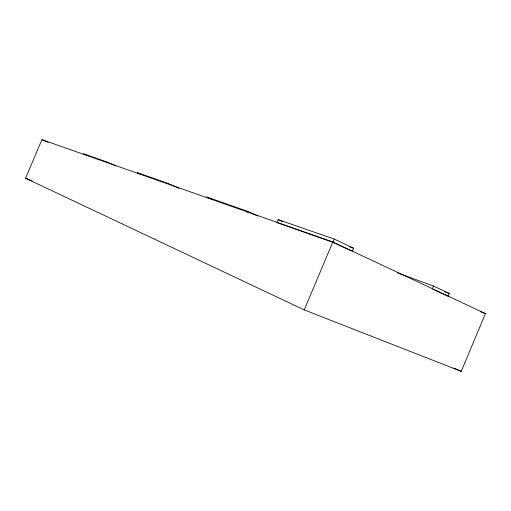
<?xml version="1.0" encoding="UTF-8"?>
<svg xmlns="http://www.w3.org/2000/svg" width="511" height="511" viewBox="0 0 511 511"><rect width="100%" height="100%" fill="white"/><g stroke="black" fill="none" stroke-linecap="round" stroke-linejoin="round"><path stroke-width="0.77" d="M448.051 296.297L449.246 293.448L433.532 286.013L432.312 288.913L447.336 295.965M461.216 371.356L485.45 313.62L332.846 241.984L41.921 139.644L25.55 178.237L304.224 309.915L461.216 371.356L453.966 368.048M247.037 212.646L247.599 211.318L257.729 215.987M277.071 222.311L278.201 219.634L334.296 239.084L353.58 248.199L352.373 251.067M304.224 309.915L332.846 241.984M332.757 242.738L334.296 239.084M349.85 246.896L353.58 248.199M247.599 211.318L206.572 196.933L211.465 199.169M276.956 222.579L332.942 242.297L351.536 251.022M397.526 272.951L433.532 286.013M444.787 291.819L449.246 293.448M480.251 311.678L485.45 313.62M25.55 178.237L32.193 180.945M41.921 139.644L48.245 142.448M86.621 155.152L83.727 153.856L108.019 162.377L115.876 165.896M141.649 174.596L137.402 172.68L168.438 183.558L178.971 188.335M278.201 219.634L282.513 221.64"/></g></svg>
